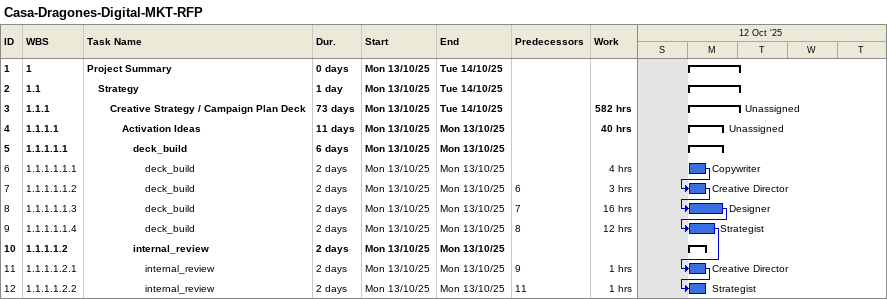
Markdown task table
Casa-Dragones-Digital-MKT-RFP

| ID | WBS | Task | Duration | Start | Finish | Predecessors | Resources | Work (h) |
|---|---|---|---|---|---|---|---|---|
| 1 | 1 | **Project Summary** | 0d | 2025-10-13 | 2025-10-14 |  |  |  |
| 2 | 1.1 | **Strategy** | 1d | 2025-10-13 | 2025-10-14 |  |  |  |
| 3 | 1.1.1 | **Creative Strategy / Campaign Plan Deck** | 73d | 2025-10-13 | 2025-10-14 |  | Unassigned | 582 |
| 4 | 1.1.1.1 | **Activation Ideas** | 11d | 2025-10-13 | 2025-10-13 |  | Unassigned | 40 |
| 5 | 1.1.1.1.1 | **deck_build** | 6d | 2025-10-13 | 2025-10-13 |  |  |  |
| 6 | 1.1.1.1.1.1 | deck_build | 2d | 2025-10-13 | 2025-10-13 |  | Copywriter | 4 |
| 7 | 1.1.1.1.1.2 | deck_build | 2d | 2025-10-13 | 2025-10-13 | 6 | Creative Director | 3 |
| 8 | 1.1.1.1.1.3 | deck_build | 2d | 2025-10-13 | 2025-10-13 | 7 | Designer | 16 |
| 9 | 1.1.1.1.1.4 | deck_build | 2d | 2025-10-13 | 2025-10-13 | 8 | Strategist | 12 |
| 10 | 1.1.1.1.2 | **internal_review** | 2d | 2025-10-13 | 2025-10-13 |  |  |  |
| 11 | 1.1.1.1.2.1 | internal_review | 2d | 2025-10-13 | 2025-10-13 | 9 | Creative Director | 1 |
| 12 | 1.1.1.1.2.2 | internal_review | 2d | 2025-10-13 | 2025-10-13 | 11 | Strategist | 1 |
